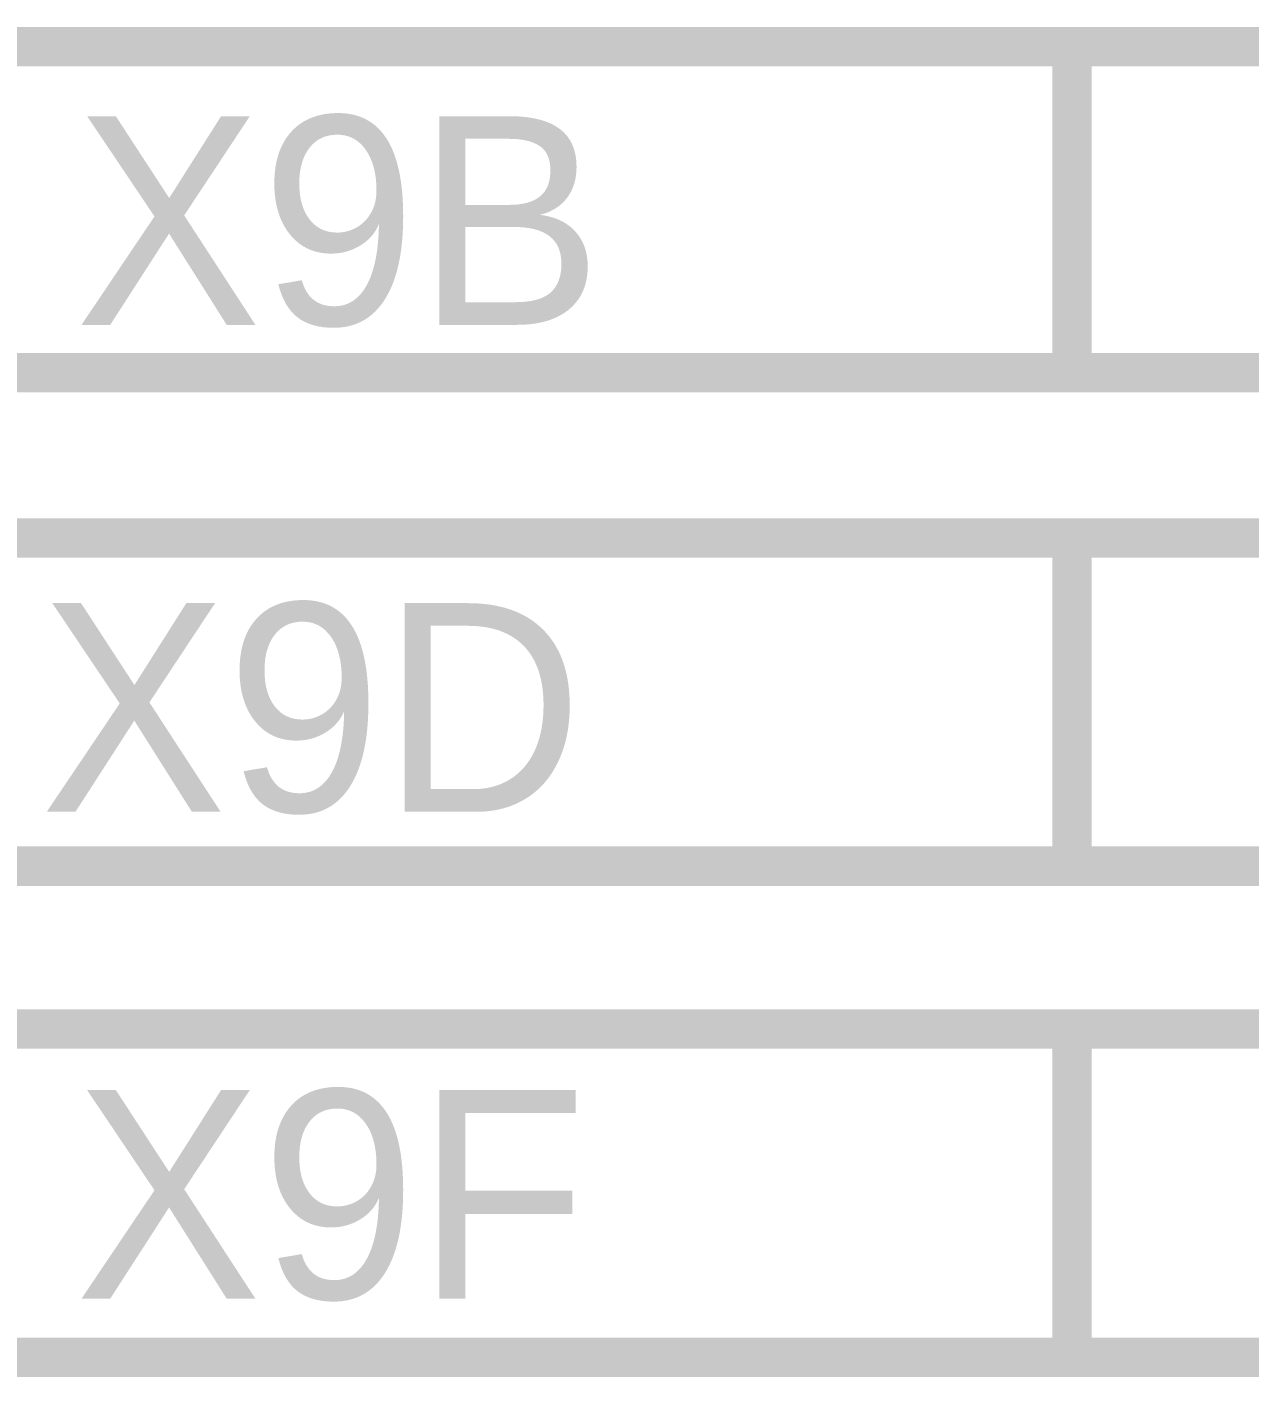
# Model space of a CAD drawing. Header units: millimetres. Extents: x 0 to 420, y 0 to 297.
# Drawn here: x 88.35 to 97.66, y 153.6 to 163.88 of the extents above; entities that cross this region are included whole.
import ezdxf

# ---------------------------------------------------------------- set-up
doc = ezdxf.new("R2010")
doc.units = ezdxf.units.MM
doc.layers.add('Sheet', color=255, linetype='Continuous')

msp = doc.modelspace()

# ---------------------------------------------------------------- linework, layer by layer
at = {"layer": 'Sheet', "const_width": 0.3}
for points in [[(87.572, 163.734), (112.547, 163.734)], [(96.311, 163.734), (96.311, 161.25)], [(112.547, 161.25), (87.572, 161.25)], [(87.572, 159.992), (112.547, 159.992)], [(96.311, 159.992), (96.311, 157.491)], [(112.547, 157.491), (87.572, 157.491)], [(87.572, 156.25), (112.547, 156.25)], [(96.311, 156.25), (96.311, 153.749)], [(112.547, 153.749), (87.572, 153.749)]]:
    msp.add_lwpolyline(points, dxfattribs=at)

# ---------------------------------------------------------------- texts
at = {"layer": 'Sheet'}
for s, p in [('X9B', (88.714, 161.615)), ('X9D', (88.449, 157.905)), ('X9F', (88.714, 154.196))]:
    msp.add_text(s, height=1.5897, dxfattribs=at).set_placement(p)

doc.saveas('drawing.dxf')
